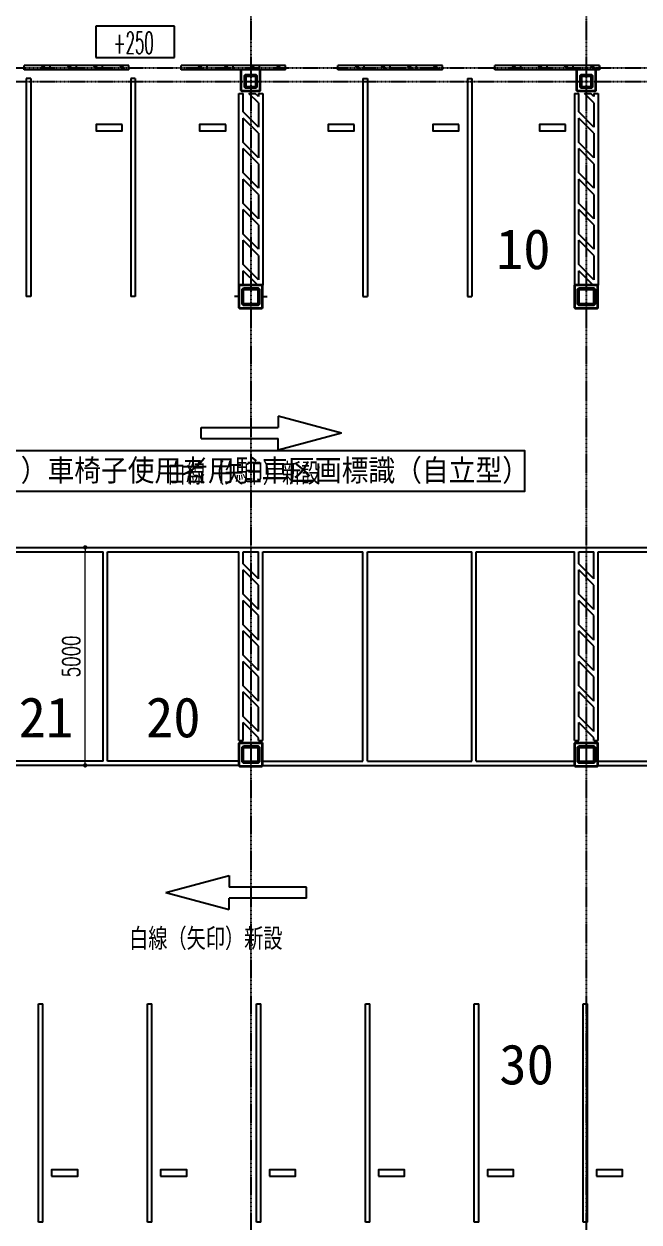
# Model space of a CAD drawing. Header units: millimetres. Extents: x 3721 to 423725, y 3529 to 115772.
# Drawn here: x 61611 to 75726, y 32339 to 59811 of the extents above; entities that cross this region are included whole.
import ezdxf
from ezdxf.enums import TextEntityAlignment as Align

# ---------------------------------------------------------------- set-up
doc = ezdxf.new("R2010")
doc.units = ezdxf.units.MM
doc.header["$LTSCALE"] = 0.2
doc.header["$PDMODE"] = 1
doc.linetypes.add('CENTER', pattern=[50.8, 31.75, -6.35, 6.35, -6.35])
doc.layers.get('Defpoints').update_dxf_attribs({"color": 40})
for name, color, linetype in [('0-1', 7, 'Continuous'), ('92 設備記述', 3, 'Continuous'), ('A_建築（下図）', 8, 'Continuous'), ('歩行者通路', 1, 'Continuous')]:
    doc.layers.add(name, color=color, linetype=linetype)
doc.layers.add('A_寸法', color=1, linetype='Continuous', lineweight=9, true_color=0xff0000)
doc.layers.add('改修記述', color=1, linetype='Continuous', lineweight=9, true_color=0xff0000)
doc.layers.add('A_通芯', color=8, linetype='Continuous', plot=False)
doc.styles.add('Dim', font='simplex.shx', dxfattribs={"width": 0.7, "bigfont": 'extfont2.shx'})
doc.styles.get("Standard").update_dxf_attribs({"font": 'simplex.shx', "width": 0.8, "height": 700, "bigfont": 'extfont2.shx'})
doc.styles.add('Standard-A', font='romans.shx', dxfattribs={"bigfont": 'extfont2.shx'})
doc.styles.add('ゴシック', font='MS Gothic.ttf', dxfattribs={"height": 4})
doc.styles.add('スタイル1', font='MS PGothic.ttf')
doc.dimstyles.new('1-200', dxfattribs={"dimscale": 200, "dimtxt": 3, "dimasz": 1, "dimexe": 1, "dimexo": 1, "dimgap": 1, "dimtad": 1, "dimdec": 0, "dimtxsty": 'Dim', "dimblk": 'DOT', "dimcen": 2.5, "dimadec": 0, "dimazin": 0, "dimtfac": 1, "dimtdec": 0, "dimtix": 1, "dimtmove": 2, "dimatfit": 3, "dimldrblk": '引出線', "dimfxl": 1, "dimlwd": -1, "dimlwe": -1, "dimarcsym": 0})

# ---------------------------------------------------------------- blocks, each defined once
blk = doc.blocks.new('_Dot')
at = {"color": 0, "linetype": 'ByBlock', "lineweight": -2}
blk.add_line((-0.5, 0), (-1, 0), dxfattribs=at)
at = {"color": 0, "linetype": 'ByBlock', "const_width": 0.5}
blk.add_lwpolyline([(-0.25, 0, 1), (0.25, 0, 1)], format="xyb", close=True, dxfattribs=at)
blk = doc.blocks.new('*D13')
at = {"layer": 'A_寸法', "color": 0, "transparency": 16777216}
for p, q in [((62619, 47809), (63016, 47809)), ((63016, 42909), (63016, 47709)), ((62619, 42809), (63016, 42809))]:
    blk.add_line(p, q, dxfattribs=at)
at = {"layer": 'Defpoints', "color": 0, "transparency": 16777216}
for p in [(62619, 47809), (63016, 47809), (62619, 42809)]:
    blk.add_point(p, dxfattribs=at)
at = {"layer": 'A_寸法', "color": 0, "transparency": 16777216, "xscale": 100, "yscale": 100, "zscale": 100}
for p, rotation in [((63016, 47809), 90), ((63016, 42809), 270)]:
    blk.add_blockref('_Dot', p, dxfattribs=dict(at, rotation=rotation))
at = {"layer": 'A_寸法', "color": 0, "transparency": 16777216, "insert": (62696, 45309), "char_height": 400, "attachment_point": 5, "rotation": 90, "style": 'Dim'}
blk.add_mtext('5000', dxfattribs=at)
blk = doc.blocks.new('引出線')
at = {"color": 0, "linetype": 'ByBlock'}
for points in [[(0, 0), (-1.96, -0.4)], [(-1, 0), (0, 0)]]:
    blk.add_lwpolyline(points, dxfattribs=at)

msp = doc.modelspace()

# ---------------------------------------------------------------- linework, layer by layer
at = {"layer": '0-1', "color": 8, "linetype": 'Continuous'}
for p, q in [((63263.9, 59759.9), (63263.9, 59039.9)), ((65063.9, 59759.9), (63263.9, 59759.9)), ((65063.9, 59039.9), (65063.9, 59759.9)), ((63263.9, 59039.9), (65063.9, 59039.9))]:
    msp.add_line(p, q, dxfattribs=at)
at = {"layer": '0-1', "color": 7}
for p in [(64039, 41226.2), (65002.5, 41226.2), (65946, 41226.2), (66889.5, 41226.2), (67853, 41226.2), (68039, 41226.2), (64039, 40478.2), (65946, 40478.2), (67853, 40478.2), (68039, 40478.2), (64039, 39868.2), (65946, 39868.2), (67853, 39868.2), (68039, 39868.2), (64039, 39258.2), (65946, 39258.2), (67853, 39258.2), (68039, 39258.2), (64039, 38404.2), (65002.5, 38404.2), (65946, 38404.2), (66889.5, 38404.2), (67853, 38404.2), (68039, 38404.2)]:
    msp.add_point(p, dxfattribs=at)
at = {"layer": '92 設備記述', "color": 8}
for p, q in [((65677.9, 50554.9), (67447.9, 50554.9)), ((65677.9, 50304.9), (65677.9, 50554.9)), ((68899.7, 50429.9), (67447.9, 50818.9)), ((67447.9, 50818.9), (67447.9, 50554.9)), ((65677.9, 50304.9), (67447.9, 50304.9)), ((68899.7, 50429.9), (67447.9, 50040.9)), ((67447.9, 50040.9), (67447.9, 50304.9)), ((64870.5, 39892), (66322.3, 40281)), ((66322.3, 40281), (66322.3, 40017)), ((64870.5, 39892), (66322.3, 39503)), ((68092.3, 40017), (66322.3, 40017)), ((68092.3, 39767), (68092.3, 40017)), ((68092.3, 39767), (66322.3, 39767)), ((66322.3, 39503), (66322.3, 39767))]:
    msp.add_line(p, q, dxfattribs=at)
at = {"layer": 'A_建築（下図）', "linetype": 'Continuous'}
for p, q in [((64015.9, 58858.5), (61615.9, 58858.5)), ((61615.9, 58758.5), (61615.9, 58858.5)), ((62003.3, 58858.5), (62103.3, 58758.5)), ((62047.6, 58858.5), (62147.6, 58758.5)), ((62215.9, 58758.5), (62215.9, 58858.5)), ((62603.3, 58858.5), (62703.3, 58758.5)), ((62647.6, 58858.5), (62747.6, 58758.5)), ((62815.9, 58758.5), (62815.9, 58858.5)), ((63203.3, 58858.5), (63303.3, 58758.5)), ((63247.6, 58858.5), (63347.6, 58758.5)), ((63415.9, 58758.5), (63415.9, 58858.5)), ((63803.3, 58858.5), (63903.3, 58758.5)), ((63847.6, 58858.5), (63947.6, 58758.5)), ((64015.9, 58758.5), (64015.9, 58858.5)), ((67615.9, 58858.5), (65215.9, 58858.5)), ((65215.9, 58758.5), (65215.9, 58858.5)), ((65603.3, 58858.5), (65703.3, 58758.5)), ((65647.6, 58858.5), (65747.6, 58758.5)), ((65815.9, 58758.5), (65815.9, 58858.5)), ((66203.3, 58858.5), (66303.3, 58758.5)), ((66247.6, 58858.5), (66347.6, 58758.5)), ((66415.9, 58758.5), (66415.9, 58858.5)), ((66803.3, 58858.5), (66903.3, 58758.5)), ((66847.6, 58858.5), (66947.6, 58758.5)), ((67015.9, 58758.5), (67015.9, 58858.5)), ((67403.3, 58858.5), (67503.3, 58758.5)), ((67447.6, 58858.5), (67547.6, 58758.5)), ((67615.9, 58758.5), (67615.9, 58858.5)), ((71215.9, 58858.5), (68815.9, 58858.5)), ((68815.9, 58758.5), (68815.9, 58858.5)), ((69203.3, 58858.5), (69303.3, 58758.5)), ((69247.6, 58858.5), (69347.6, 58758.5)), ((69415.9, 58758.5), (69415.9, 58858.5)), ((69803.3, 58858.5), (69903.3, 58758.5)), ((69847.6, 58858.5), (69947.6, 58758.5)), ((70015.9, 58758.5), (70015.9, 58858.5)), ((70403.3, 58858.5), (70503.3, 58758.5)), ((70447.6, 58858.5), (70547.6, 58758.5)), ((70615.9, 58758.5), (70615.9, 58858.5)), ((71003.3, 58858.5), (71103.3, 58758.5)), ((71047.6, 58858.5), (71147.6, 58758.5)), ((71215.9, 58758.5), (71215.9, 58858.5)), ((74815.9, 58858.5), (72415.9, 58858.5)), ((72415.9, 58758.5), (72415.9, 58858.5)), ((72803.3, 58858.5), (72903.3, 58758.5)), ((72847.6, 58858.5), (72947.6, 58758.5)), ((73015.9, 58758.5), (73015.9, 58858.5)), ((73403.3, 58858.5), (73503.3, 58758.5)), ((73447.6, 58858.5), (73547.6, 58758.5)), ((73615.9, 58758.5), (73615.9, 58858.5)), ((74003.3, 58858.5), (74103.3, 58758.5)), ((74047.6, 58858.5), (74147.6, 58758.5)), ((74215.9, 58758.5), (74215.9, 58858.5)), ((74603.3, 58858.5), (74703.3, 58758.5)), ((74647.6, 58858.5), (74747.6, 58758.5)), ((74815.9, 58858.5), (74815.9, 58758.5)), ((74815.9, 58758.5), (74815.9, 58858.5)), ((64015.9, 58758.5), (61615.9, 58758.5)), ((61765.9, 58558.5), (61665.9, 58558.5)), ((61665.9, 58558.5), (61665.9, 53558.5)), ((61765.9, 58558.5), (61765.9, 53558.5)), ((64165.9, 58558.5), (64065.9, 58558.5)), ((64065.9, 58558.5), (64065.9, 53558.5)), ((64165.9, 58558.5), (64165.9, 53558.5)), ((67615.9, 58758.5), (65215.9, 58758.5)), ((66590.9, 58283.5), (66590.9, 58758.5)), ((66600.9, 58278.5), (66600.9, 58758.5)), ((66606.9, 58284.5), (66606.9, 58758.5)), ((67024.9, 58284.5), (67024.9, 58758.5)), ((67030.9, 58278.5), (67030.9, 58758.5)), ((67040.9, 58283.5), (67040.9, 58758.5)), ((71215.9, 58758.5), (68815.9, 58758.5)), ((69390.9, 58558.5), (69490.9, 58558.5)), ((69390.9, 58558.5), (69390.9, 53558.5)), ((69490.9, 58558.5), (69490.9, 53558.5)), ((71790.9, 58558.5), (71890.9, 58558.5)), ((71790.9, 58558.5), (71790.9, 53558.5)), ((71890.9, 58558.5), (71890.9, 53558.5)), ((74815.9, 58758.5), (72415.9, 58758.5)), ((74290.9, 58283.5), (74290.9, 58758.5)), ((74300.9, 58278.5), (74300.9, 58758.5)), ((74306.9, 58284.5), (74306.9, 58758.5)), ((74724.9, 58284.5), (74724.9, 58758.5)), ((74730.9, 58278.5), (74730.9, 58758.5)), ((74740.9, 58283.5), (74740.9, 58758.5)), ((66590.9, 58283.5), (66605.9, 58268.5)), ((66600.9, 58284.5), (67024.9, 58284.5)), ((66600.9, 58278.5), (67030.9, 58278.5)), ((66605.9, 58268.5), (67025.9, 58268.5)), ((67040.9, 58283.5), (67025.9, 58268.5)), ((74290.9, 58283.5), (74305.9, 58268.5)), ((74300.9, 58284.5), (74724.9, 58284.5)), ((74300.9, 58278.5), (74730.9, 58278.5)), ((74305.9, 58268.5), (74725.9, 58268.5)), ((74740.9, 58283.5), (74725.9, 58268.5)), ((66540.9, 53808), (66540.9, 58219.5)), ((66540.9, 58219.5), (66640.9, 58219.5)), ((66640.9, 57794.4), (66640.9, 58219.5)), ((66990.9, 58003), (66774.3, 58219.5)), ((66774.3, 58219.5), (66915.7, 58219.5)), ((66990.9, 58144.4), (66915.7, 58219.5)), ((66990.9, 58219.5), (66990.9, 58144.4)), ((66990.9, 58219.5), (67090.9, 58219.5)), ((66990.9, 58003), (66990.9, 57444.4)), ((67090.9, 58219.5), (67090.9, 53818.5)), ((74240.9, 58219.5), (74240.9, 53818.5)), ((74240.9, 58219.5), (74340.9, 58219.5)), ((74340.9, 57794.4), (74340.9, 58219.5)), ((74690.9, 58003), (74474.3, 58219.5)), ((74474.3, 58219.5), (74615.7, 58219.5)), ((74690.9, 58144.4), (74615.7, 58219.5)), ((74690.9, 58219.5), (74690.9, 58144.4)), ((74690.9, 58219.5), (74790.9, 58219.5)), ((74690.9, 58003), (74690.9, 57444.4)), ((74790.9, 58219.5), (74790.9, 53818.5)), ((66990.9, 57444.4), (66640.9, 57794.4)), ((74690.9, 57444.4), (74340.9, 57794.4)), ((66990.9, 57303), (66640.9, 57653)), ((66640.9, 57094.4), (66640.9, 57653)), ((74690.9, 57303), (74340.9, 57653)), ((74340.9, 57094.4), (74340.9, 57653)), ((66990.9, 57303), (66990.9, 56744.4)), ((74690.9, 57303), (74690.9, 56744.4)), ((66990.9, 56744.4), (66640.9, 57094.4)), ((66990.9, 56603), (66640.9, 56953)), ((66640.9, 56394.4), (66640.9, 56953)), ((74690.9, 56744.4), (74340.9, 57094.4)), ((74690.9, 56603), (74340.9, 56953)), ((74340.9, 56394.4), (74340.9, 56953)), ((66990.9, 56603), (66990.9, 56044.4)), ((74690.9, 56603), (74690.9, 56044.4)), ((66990.9, 56044.4), (66640.9, 56394.4)), ((74690.9, 56044.4), (74340.9, 56394.4)), ((66990.9, 55903), (66640.9, 56253)), ((66640.9, 55694.4), (66640.9, 56253)), ((74690.9, 55903), (74340.9, 56253)), ((74340.9, 55694.4), (74340.9, 56253)), ((66990.9, 55903), (66990.9, 55344.4)), ((74690.9, 55903), (74690.9, 55344.4)), ((66990.9, 55344.4), (66640.9, 55694.4)), ((66990.9, 55203), (66640.9, 55553)), ((66640.9, 54994.4), (66640.9, 55553)), ((74690.9, 55344.4), (74340.9, 55694.4)), ((74690.9, 55203), (74340.9, 55553)), ((74340.9, 54994.4), (74340.9, 55553)), ((66990.9, 54644.4), (66640.9, 54994.4)), ((66990.9, 55203), (66990.9, 54644.4)), ((74690.9, 54644.4), (74340.9, 54994.4)), ((74690.9, 55203), (74690.9, 54644.4)), ((66990.9, 54503), (66640.9, 54853)), ((66640.9, 54294.4), (66640.9, 54853)), ((74690.9, 54503), (74340.9, 54853)), ((74340.9, 54294.4), (74340.9, 54853)), ((66990.9, 54503), (66990.9, 53944.4)), ((74690.9, 54503), (74690.9, 53944.4)), ((66990.9, 53944.4), (66640.9, 54294.4)), ((66960.3, 53833.5), (66640.9, 54153)), ((66640.9, 53833.5), (66640.9, 54153)), ((74690.9, 53944.4), (74340.9, 54294.4)), ((74660.3, 53833.5), (74340.9, 54153)), ((74340.9, 53833.5), (74340.9, 54153)), ((66555.9, 53833.5), (66540.9, 53818.5)), ((66540.9, 53298.5), (66540.9, 53818.5)), ((66550.9, 53823.5), (67080.9, 53823.5)), ((66550.9, 53293.5), (66550.9, 53823.5)), ((66550.9, 53817.5), (67074.9, 53817.5)), ((66555.9, 53833.5), (67075.9, 53833.5)), ((66556.9, 53299.5), (66556.9, 53817.5)), ((67074.9, 53299.5), (67074.9, 53817.5)), ((67075.9, 53833.5), (67090.9, 53818.5)), ((67080.9, 53293.5), (67080.9, 53823.5)), ((67090.9, 53298.5), (67090.9, 53818.5)), ((74255.9, 53833.5), (74240.9, 53818.5)), ((74240.9, 53298.5), (74240.9, 53818.5)), ((74250.9, 53823.5), (74780.9, 53823.5)), ((74250.9, 53293.5), (74250.9, 53823.5)), ((74250.9, 53817.5), (74774.9, 53817.5)), ((74255.9, 53833.5), (74775.9, 53833.5)), ((74256.9, 53299.5), (74256.9, 53817.5)), ((74774.9, 53299.5), (74774.9, 53817.5)), ((74775.9, 53833.5), (74790.9, 53818.5)), ((74780.9, 53293.5), (74780.9, 53823.5)), ((74790.9, 53298.5), (74790.9, 53818.5)), ((61765.9, 53558.5), (61665.9, 53558.5)), ((64165.9, 53558.5), (64065.9, 53558.5)), ((66540.9, 53558.5), (66440.9, 53558.5)), ((66540.9, 53298.5), (66555.9, 53283.5)), ((66550.9, 53299.5), (67074.9, 53299.5)), ((67090.9, 53298.5), (67075.9, 53283.5)), ((67090.9, 53558.5), (67190.9, 53558.5)), ((69390.9, 53558.5), (69490.9, 53558.5)), ((71790.9, 53558.5), (71890.9, 53558.5)), ((74240.9, 53298.5), (74255.9, 53283.5)), ((74250.9, 53299.5), (74774.9, 53299.5)), ((74790.9, 53298.5), (74775.9, 53283.5)), ((66550.9, 53293.5), (67080.9, 53293.5)), ((66555.9, 53283.5), (67075.9, 53283.5)), ((74250.9, 53293.5), (74780.9, 53293.5)), ((74255.9, 53283.5), (74775.9, 53283.5)), ((48640.9, 47808.5), (79590.9, 47808.5)), ((60415.9, 47708.5), (63428.4, 47708.5)), ((63428.4, 42908.5), (63428.4, 47708.5)), ((63528.4, 42908.5), (63528.4, 47708.5)), ((63528.4, 47708.5), (66540.9, 47708.5)), ((66540.9, 43383.5), (66540.9, 47708.5)), ((66640.9, 47708.5), (66990.9, 47708.5)), ((66640.9, 47434.4), (66640.9, 47708.5)), ((66990.9, 47084.4), (66990.9, 47708.5)), ((67090.9, 47708.5), (69390.9, 47708.5)), ((67090.9, 43383.5), (67090.9, 47708.5)), ((69390.9, 42908.5), (69390.9, 47708.5)), ((69490.9, 42908.5), (69490.9, 47708.5)), ((69490.9, 47708.5), (71890.9, 47708.5)), ((71890.9, 42908.5), (71890.9, 47708.5)), ((71990.9, 42908.5), (71990.9, 47708.5)), ((71990.9, 47708.5), (74240.9, 47708.5)), ((74240.9, 43383.5), (74240.9, 47708.5)), ((74340.9, 47708.5), (74690.9, 47708.5)), ((74340.9, 47434.4), (74340.9, 47708.5)), ((74690.9, 47084.4), (74690.9, 47708.5)), ((74790.9, 43383.5), (74790.9, 47708.5)), ((74790.9, 47708.5), (77090.9, 47708.5)), ((66990.9, 47084.4), (66640.9, 47434.4)), ((66640.9, 46734.4), (66640.9, 47293)), ((66990.9, 46943), (66640.9, 47293)), ((74690.9, 47084.4), (74340.9, 47434.4)), ((74340.9, 46734.4), (74340.9, 47293)), ((74690.9, 46943), (74340.9, 47293)), ((66990.9, 46384.4), (66640.9, 46734.4)), ((66990.9, 46384.4), (66990.9, 46943)), ((74690.9, 46384.4), (74340.9, 46734.4)), ((74690.9, 46384.4), (74690.9, 46943)), ((66640.9, 46034.4), (66640.9, 46593)), ((66990.9, 46243), (66640.9, 46593)), ((74340.9, 46034.4), (74340.9, 46593)), ((74690.9, 46243), (74340.9, 46593)), ((66990.9, 45684.4), (66990.9, 46243)), ((74690.9, 45684.4), (74690.9, 46243)), ((66990.9, 45684.4), (66640.9, 46034.4)), ((66640.9, 45334.4), (66640.9, 45893)), ((66990.9, 45543), (66640.9, 45893)), ((74690.9, 45684.4), (74340.9, 46034.4)), ((74340.9, 45334.4), (74340.9, 45893)), ((74690.9, 45543), (74340.9, 45893)), ((66990.9, 44984.4), (66640.9, 45334.4)), ((66990.9, 44984.4), (66990.9, 45543)), ((74690.9, 44984.4), (74340.9, 45334.4)), ((74690.9, 44984.4), (74690.9, 45543)), ((66640.9, 44634.4), (66640.9, 45193)), ((66990.9, 44843), (66640.9, 45193)), ((74340.9, 44634.4), (74340.9, 45193)), ((74690.9, 44843), (74340.9, 45193)), ((66990.9, 44284.4), (66990.9, 44843)), ((74690.9, 44284.4), (74690.9, 44843)), ((66990.9, 44284.4), (66640.9, 44634.4)), ((74690.9, 44284.4), (74340.9, 44634.4)), ((66640.9, 43934.4), (66640.9, 44493)), ((66990.9, 44143), (66640.9, 44493)), ((74340.9, 43934.4), (74340.9, 44493)), ((74690.9, 44143), (74340.9, 44493)), ((66990.9, 43584.4), (66990.9, 44143)), ((74690.9, 43584.4), (74690.9, 44143)), ((66990.9, 43584.4), (66640.9, 43934.4)), ((66640.9, 43383.5), (66640.9, 43793)), ((66990.9, 43443), (66640.9, 43793)), ((74690.9, 43584.4), (74340.9, 43934.4)), ((74340.9, 43383.5), (74340.9, 43793)), ((74690.9, 43443), (74340.9, 43793)), ((66990.9, 43383.5), (66990.9, 43443)), ((74690.9, 43383.5), (74690.9, 43443)), ((66540.9, 43383.5), (66640.9, 43383.5)), ((66555.9, 43333.5), (66540.9, 43318.5)), ((66540.9, 42798.5), (66540.9, 43318.5)), ((66550.9, 43323.5), (67080.9, 43323.5)), ((66550.9, 42793.5), (66550.9, 43323.5)), ((66550.9, 43317.5), (67074.9, 43317.5)), ((66555.9, 43333.5), (67075.9, 43333.5)), ((66556.9, 42799.5), (66556.9, 43317.5)), ((66990.9, 43383.5), (67090.9, 43383.5)), ((67074.9, 42799.5), (67074.9, 43317.5)), ((67075.9, 43333.5), (67090.9, 43318.5)), ((67080.9, 42793.5), (67080.9, 43323.5)), ((67090.9, 42798.5), (67090.9, 43318.5)), ((74240.9, 43383.5), (74340.9, 43383.5)), ((74255.9, 43333.5), (74240.9, 43318.5)), ((74240.9, 42798.5), (74240.9, 43318.5)), ((74250.9, 43323.5), (74780.9, 43323.5)), ((74250.9, 42793.5), (74250.9, 43323.5)), ((74250.9, 43317.5), (74774.9, 43317.5)), ((74255.9, 43333.5), (74775.9, 43333.5)), ((74256.9, 42799.5), (74256.9, 43317.5)), ((74690.9, 43383.5), (74790.9, 43383.5)), ((74774.9, 42799.5), (74774.9, 43317.5)), ((74775.9, 43333.5), (74790.9, 43318.5)), ((74780.9, 42793.5), (74780.9, 43323.5)), ((74790.9, 42798.5), (74790.9, 43318.5)), ((63428.4, 42908.5), (60415.9, 42908.5)), ((66540.9, 42908.5), (63528.4, 42908.5)), ((67090.9, 42908.5), (69390.9, 42908.5)), ((69490.9, 42908.5), (71890.9, 42908.5)), ((71990.9, 42908.5), (74240.9, 42908.5)), ((74790.9, 42908.5), (77090.9, 42908.5)), ((66540.9, 42808.5), (56890.9, 42808.5)), ((66540.9, 42798.5), (66555.9, 42783.5)), ((66550.9, 42799.5), (67074.9, 42799.5)), ((66550.9, 42793.5), (67080.9, 42793.5)), ((66555.9, 42783.5), (67075.9, 42783.5)), ((67090.9, 42798.5), (67075.9, 42783.5)), ((67090.9, 42808.5), (74240.9, 42808.5)), ((74240.9, 42798.5), (74255.9, 42783.5)), ((74250.9, 42799.5), (74774.9, 42799.5)), ((74250.9, 42793.5), (74780.9, 42793.5)), ((74255.9, 42783.5), (74775.9, 42783.5)), ((74790.9, 42798.5), (74775.9, 42783.5)), ((74790.9, 42808.5), (79590.9, 42808.5)), ((61945.9, 32338.5), (61945.9, 37338.5)), ((61945.9, 37338.5), (62045.9, 37338.5)), ((62045.9, 32338.5), (62045.9, 37338.5)), ((64445.9, 32338.5), (64445.9, 37338.5)), ((64445.9, 37338.5), (64545.9, 37338.5)), ((64545.9, 32338.5), (64545.9, 37338.5)), ((66945.9, 32338.5), (66945.9, 37338.5)), ((66945.9, 37338.5), (67045.9, 37338.5)), ((67045.9, 32338.5), (67045.9, 37338.5)), ((69445.9, 32338.5), (69445.9, 37338.5)), ((69445.9, 37338.5), (69545.9, 37338.5)), ((69545.9, 32338.5), (69545.9, 37338.5)), ((71945.9, 32338.5), (71945.9, 37338.5)), ((71945.9, 37338.5), (72045.9, 37338.5)), ((72045.9, 32338.5), (72045.9, 37338.5)), ((74445.9, 32338.5), (74445.9, 37338.5)), ((74445.9, 37338.5), (74545.9, 37338.5)), ((74545.9, 32338.5), (74545.9, 37338.5)), ((62045.9, 32338.5), (61945.9, 32338.5)), ((64545.9, 32338.5), (64445.9, 32338.5)), ((67045.9, 32338.5), (66945.9, 32338.5)), ((69545.9, 32338.5), (69445.9, 32338.5)), ((72045.9, 32338.5), (71945.9, 32338.5)), ((74545.9, 32338.5), (74445.9, 32338.5))]:
    msp.add_line(p, q, dxfattribs=at)
at = {"layer": 'A_建築（下図）'}
for points in [[(66690.9, 58343.5), (66940.9, 58343.5), (66965.9, 58368.5), (66965.9, 58618.5), (66940.9, 58643.5), (66690.9, 58643.5), (66665.9, 58618.5), (66665.9, 58368.5), (66690.9, 58343.5)], [(74390.9, 58343.5), (74640.9, 58343.5), (74665.9, 58368.5), (74665.9, 58618.5), (74640.9, 58643.5), (74390.9, 58643.5), (74365.9, 58618.5), (74365.9, 58368.5), (74390.9, 58343.5)], [(66645.9, 53758.5), (66985.9, 53758.5), (67015.9, 53728.5), (67015.9, 53388.5), (66985.9, 53358.5), (66645.9, 53358.5), (66615.9, 53388.5), (66615.9, 53728.5), (66645.9, 53758.5)], [(74345.9, 53758.5), (74685.9, 53758.5), (74715.9, 53728.5), (74715.9, 53388.5), (74685.9, 53358.5), (74345.9, 53358.5), (74315.9, 53388.5), (74315.9, 53728.5), (74345.9, 53758.5)], [(66645.9, 43258.5), (66985.9, 43258.5), (67015.9, 43228.5), (67015.9, 42888.5), (66985.9, 42858.5), (66645.9, 42858.5), (66615.9, 42888.5), (66615.9, 43228.5), (66645.9, 43258.5)], [(74345.9, 43258.5), (74685.9, 43258.5), (74715.9, 43228.5), (74715.9, 42888.5), (74685.9, 42858.5), (74345.9, 42858.5), (74315.9, 42888.5), (74315.9, 43228.5), (74345.9, 43258.5)]]:
    msp.add_lwpolyline(points, close=True, dxfattribs=at)
at = {"layer": 'A_建築（下図）', "linetype": 'Continuous'}
for points in [[(66707.9, 58368.5), (66923.9, 58368.5), (66940.9, 58385.5), (66940.9, 58601.5), (66923.9, 58618.5), (66707.9, 58618.5), (66690.9, 58601.5), (66690.9, 58385.5), (66707.9, 58368.5)], [(66707.9, 58380.5), (66923.9, 58380.5), (66928.9, 58385.5), (66928.9, 58601.5), (66923.9, 58606.5), (66707.9, 58606.5), (66702.9, 58601.5), (66702.9, 58385.5), (66707.9, 58380.5)], [(74407.9, 58368.5), (74623.9, 58368.5), (74640.9, 58385.5), (74640.9, 58601.5), (74623.9, 58618.5), (74407.9, 58618.5), (74390.9, 58601.5), (74390.9, 58385.5), (74407.9, 58368.5)], [(74407.9, 58380.5), (74623.9, 58380.5), (74628.9, 58385.5), (74628.9, 58601.5), (74623.9, 58606.5), (74407.9, 58606.5), (74402.9, 58601.5), (74402.9, 58385.5), (74407.9, 58380.5)], [(63865.9, 57508.5), (63265.9, 57508.5), (63265.9, 57358.5), (63865.9, 57358.5), (63865.9, 57508.5)], [(66240.9, 57508.5), (65640.9, 57508.5), (65640.9, 57358.5), (66240.9, 57358.5), (66240.9, 57508.5)], [(69190.9, 57508.5), (68590.9, 57508.5), (68590.9, 57358.5), (69190.9, 57358.5), (69190.9, 57508.5)], [(71590.9, 57508.5), (70990.9, 57508.5), (70990.9, 57358.5), (71590.9, 57358.5), (71590.9, 57508.5)], [(74040.9, 57508.5), (73440.9, 57508.5), (73440.9, 57358.5), (74040.9, 57358.5), (74040.9, 57508.5)], [(66973.9, 53383.5), (66657.9, 53383.5), (66640.9, 53400.5), (66640.9, 53716.5), (66657.9, 53733.5), (66973.9, 53733.5), (66990.9, 53716.5), (66990.9, 53400.5), (66973.9, 53383.5)], [(66973.9, 53395.5), (66657.9, 53395.5), (66652.9, 53400.5), (66652.9, 53716.5), (66657.9, 53721.5), (66973.9, 53721.5), (66978.9, 53716.5), (66978.9, 53400.5), (66973.9, 53395.5)], [(74673.9, 53383.5), (74357.9, 53383.5), (74340.9, 53400.5), (74340.9, 53716.5), (74357.9, 53733.5), (74673.9, 53733.5), (74690.9, 53716.5), (74690.9, 53400.5), (74673.9, 53383.5)], [(74673.9, 53395.5), (74357.9, 53395.5), (74352.9, 53400.5), (74352.9, 53716.5), (74357.9, 53721.5), (74673.9, 53721.5), (74678.9, 53716.5), (74678.9, 53400.5), (74673.9, 53395.5)], [(66973.9, 42883.5), (66657.9, 42883.5), (66640.9, 42900.5), (66640.9, 43216.5), (66657.9, 43233.5), (66973.9, 43233.5), (66990.9, 43216.5), (66990.9, 42900.5), (66973.9, 42883.5)], [(66973.9, 42895.5), (66657.9, 42895.5), (66652.9, 42900.5), (66652.9, 43216.5), (66657.9, 43221.5), (66973.9, 43221.5), (66978.9, 43216.5), (66978.9, 42900.5), (66973.9, 42895.5)], [(74673.9, 42883.5), (74357.9, 42883.5), (74340.9, 42900.5), (74340.9, 43216.5), (74357.9, 43233.5), (74673.9, 43233.5), (74690.9, 43216.5), (74690.9, 42900.5), (74673.9, 42883.5)], [(74673.9, 42895.5), (74357.9, 42895.5), (74352.9, 42900.5), (74352.9, 43216.5), (74357.9, 43221.5), (74673.9, 43221.5), (74678.9, 43216.5), (74678.9, 42900.5), (74673.9, 42895.5)], [(62245.9, 33388.5), (62845.9, 33388.5), (62845.9, 33538.5), (62245.9, 33538.5), (62245.9, 33388.5)], [(64745.9, 33388.5), (65345.9, 33388.5), (65345.9, 33538.5), (64745.9, 33538.5), (64745.9, 33388.5)], [(67245.9, 33388.5), (67845.9, 33388.5), (67845.9, 33538.5), (67245.9, 33538.5), (67245.9, 33388.5)], [(69745.9, 33388.5), (70345.9, 33388.5), (70345.9, 33538.5), (69745.9, 33538.5), (69745.9, 33388.5)], [(72245.9, 33388.5), (72845.9, 33388.5), (72845.9, 33538.5), (72245.9, 33538.5), (72245.9, 33388.5)], [(74745.9, 33388.5), (75345.9, 33388.5), (75345.9, 33538.5), (74745.9, 33538.5), (74745.9, 33388.5)]]:
    msp.add_lwpolyline(points, close=True, dxfattribs=at)
at = {"layer": 'A_通芯', "color": 8, "linetype": 'CENTER'}
for p, q in [((66815.9, 63091.8), (66815.9, 30053.6)), ((74515.9, 63091.8), (74515.9, 30053.6)), ((31464, 58808.5), (105471.4, 58808.5)), ((31464, 58493.5), (105471.4, 58493.5))]:
    msp.add_line(p, q, dxfattribs=at)
at = {"layer": '歩行者通路'}
msp.add_lwpolyline([(60134.8, 50027.8), (73099.7, 50027.8), (73099.7, 49088.2), (60134.8, 49088.2)], close=True, dxfattribs=at)

# ---------------------------------------------------------------- texts
at = {"layer": '0-1', "color": 8, "width": 0.5}
msp.add_text('+250', height=500, rotation=359.84, dxfattribs=at).set_placement((63665.3, 59130.8))
at = {"layer": '92 設備記述', "color": 8, "style": 'Standard-A', "width": 0.8}
for p in [(64891.3, 49496.4), (64024.7, 38830)]:
    msp.add_text('白線（矢印）新設', height=500, dxfattribs=at).set_placement(p, align=Align.MIDDLE_LEFT)
at = {"layer": 'Defpoints', "color": 8, "style": 'ゴシック'}
for s, p in [('10', (72442.7, 54188.9)), ('21', (61490, 43452.6)), ('20', (64411.7, 43452.6)), ('30', (72519.6, 35494.6))]:
    msp.add_text(s, height=920, dxfattribs=at).set_placement(p)
at = {"layer": '改修記述', "style": 'スタイル1', "width": 0.9}
msp.add_text('※２）車椅子使用者用駐車区画標識（自立型）', height=500, dxfattribs=at).set_placement((60309, 49577.2), align=Align.MIDDLE_LEFT)

# ---------------------------------------------------------------- dimensions: what is measured, and where the dimension line sits
at = {"layer": 'A_寸法'}
dim = msp.add_linear_dim(base=(63016.2, 47808.5), p1=(62618.8, 42808.5), p2=(62618.8, 47808.5), angle=90, dimstyle='1-200', override={"dimtxt": 2, "dimasz": 0.5, "dimexe": 0, "dimexo": 0, "dimgap": 0.6}, dxfattribs=at)
dim.commit()
dim.dimension.update_dxf_attribs({"geometry": '*D13', "text_midpoint": (62696.2, 45308.5)})

doc.saveas('drawing.dxf')
